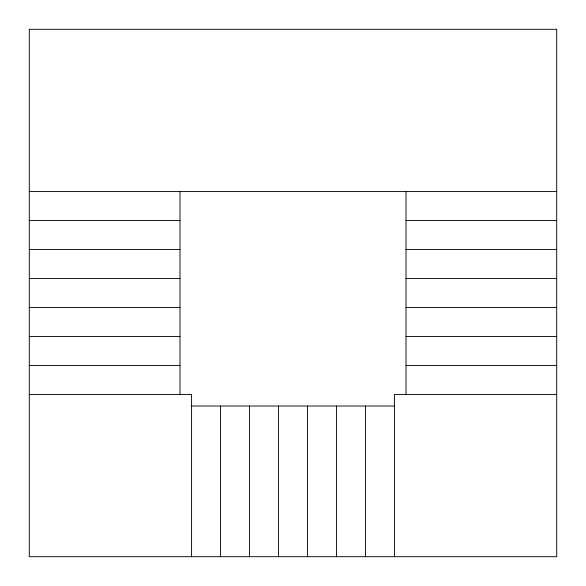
<?xml version="1.0" encoding="UTF-8"?>
<svg xmlns="http://www.w3.org/2000/svg" width="586" height="586" viewBox="0 0 586 586"><rect width="100%" height="100%" fill="white"/><g stroke="black" fill="none" stroke-linecap="round" stroke-linejoin="round"><path stroke-width="0.88" d="M29.3 191.578L556.7 191.578M29.3 220.556L179.983 220.556M406.017 220.556L556.7 220.556M29.3 249.533L179.983 249.533M406.017 249.533L556.7 249.533M29.3 278.511L179.983 278.511M406.017 278.511L556.7 278.511M29.3 307.489L179.983 307.489M406.017 307.489L556.7 307.489M29.3 336.467L179.983 336.467M406.017 336.467L556.7 336.467M29.3 365.444L179.983 365.444M406.017 365.444L556.7 365.444M29.3 394.422L191.578 394.422L191.578 556.7M556.7 394.422L394.422 394.422L394.422 556.7M191.578 406.017L394.297 406.017M406.017 191.703L406.017 394.422M365.444 406.017L365.444 556.7M336.467 406.017L336.467 556.7M307.489 406.017L307.489 556.7M278.511 406.017L278.511 556.7M249.533 406.017L249.533 556.7M220.556 406.017L220.556 556.7M179.983 191.578L179.983 394.297M556.7 29.3L29.3 29.3L29.3 556.7L556.7 556.7L556.7 29.3"/></g></svg>
